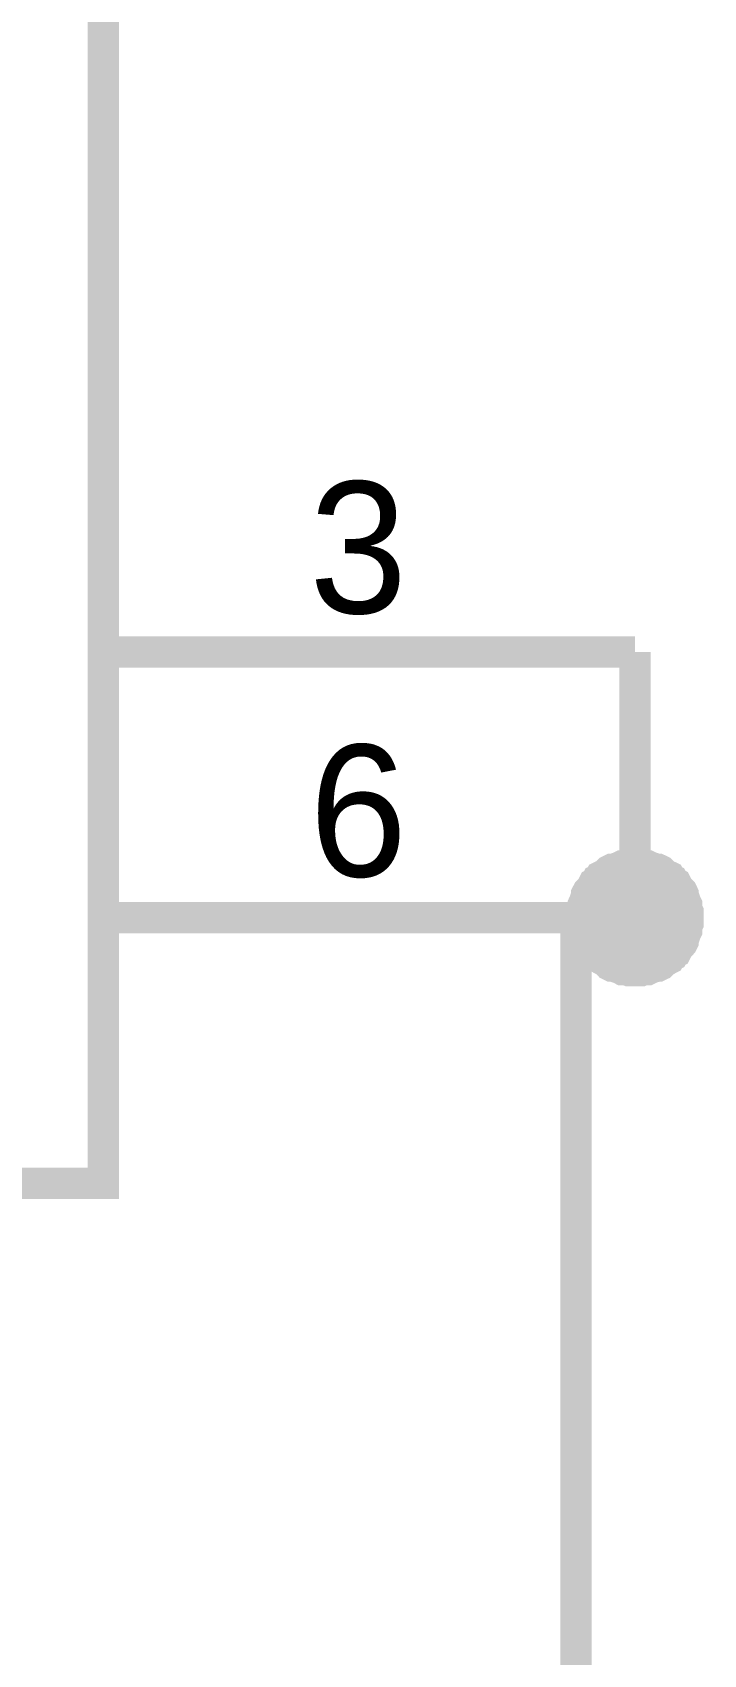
# Model space of a CAD drawing. Header units: millimetres. Extents: x 0 to 394, y 0 to 282.
# Drawn here: x 304.81 to 311.22, y 235.34 to 250.83 of the extents above; entities that cross this region are included whole.
import ezdxf

# ---------------------------------------------------------------- set-up
doc = ezdxf.new("R2010")
doc.units = ezdxf.units.MM
doc.layers.add('Sheet', color=255, linetype='Continuous')

msp = doc.modelspace()

# ---------------------------------------------------------------- linework, layer by layer
at = {"layer": 'Sheet'}
for points, const_width in [([(280.08, 262.69), (305.484, 262.69), (305.484, 239.835), (280.08, 239.835), (280.08, 262.69)], 0.3), ([(280.08, 262.69), (280.08, 239.835), (305.484, 239.835), (305.484, 262.69), (280.08, 262.69), (280.08, 262.69)], 0.0991)]:
    msp.add_lwpolyline(points, close=True, dxfattribs=dict(at, const_width=const_width))
for points, const_width in [([(305.484, 244.912), (310.56, 244.912)], 0.3), ([(310.56, 244.912), (310.56, 242.374), (309.998, 242.374), (309.998, 229.997)], 0.3), ([(310.054, 242.374), (310.054, 242.396), (310.054, 242.43), (310.066, 242.452), (310.066, 242.475), (310.066, 242.497), (310.077, 242.52), (310.088, 242.553), (310.099, 242.576), (310.099, 242.598), (310.111, 242.621), (310.122, 242.632), (310.144, 242.654), (310.156, 242.677), (310.167, 242.699), (310.189, 242.711), (310.2, 242.733), (310.223, 242.744), (310.234, 242.767), (310.257, 242.778), (310.279, 242.789), (310.302, 242.812), (310.313, 242.823), (310.335, 242.834), (310.358, 242.834), (310.38, 242.845), (310.414, 242.857), (310.436, 242.868), (310.459, 242.868), (310.481, 242.868), (310.504, 242.879), (310.537, 242.879), (310.56, 242.879)], 0.3), ([(310.054, 242.374), (310.054, 242.396), (310.054, 242.43), (310.066, 242.452), (310.066, 242.475), (310.066, 242.497), (310.077, 242.52), (310.088, 242.553), (310.099, 242.576), (310.099, 242.598), (310.111, 242.621), (310.122, 242.632), (310.144, 242.654), (310.156, 242.677), (310.167, 242.699), (310.189, 242.711), (310.2, 242.733), (310.223, 242.744), (310.234, 242.767), (310.257, 242.778), (310.279, 242.789), (310.302, 242.812), (310.313, 242.823), (310.335, 242.834), (310.358, 242.834), (310.38, 242.845), (310.414, 242.857), (310.436, 242.868), (310.459, 242.868), (310.481, 242.868), (310.504, 242.879), (310.537, 242.879), (310.56, 242.879)], 0.3), ([(310.054, 242.374), (310.054, 242.396), (310.054, 242.43), (310.066, 242.452), (310.066, 242.475), (310.066, 242.497), (310.077, 242.52), (310.088, 242.553), (310.099, 242.576), (310.099, 242.598), (310.111, 242.621), (310.122, 242.632), (310.144, 242.654), (310.156, 242.677), (310.167, 242.699), (310.189, 242.711), (310.2, 242.733), (310.223, 242.744), (310.234, 242.767), (310.257, 242.778), (310.279, 242.789), (310.302, 242.812), (310.313, 242.823), (310.335, 242.834), (310.358, 242.834), (310.38, 242.845), (310.414, 242.857), (310.436, 242.868), (310.459, 242.868), (310.481, 242.868), (310.504, 242.879), (310.537, 242.879), (310.56, 242.879)], 0.3), ([(310.054, 242.374), (310.054, 242.396), (310.054, 242.43), (310.066, 242.452), (310.066, 242.475), (310.066, 242.497), (310.077, 242.52), (310.088, 242.553), (310.099, 242.576), (310.099, 242.598), (310.111, 242.621), (310.122, 242.632), (310.144, 242.654), (310.156, 242.677), (310.167, 242.699), (310.189, 242.711), (310.2, 242.733), (310.223, 242.744), (310.234, 242.767), (310.257, 242.778), (310.279, 242.789), (310.302, 242.812), (310.313, 242.823), (310.335, 242.834), (310.358, 242.834), (310.38, 242.845), (310.414, 242.857), (310.436, 242.868), (310.459, 242.868), (310.481, 242.868), (310.504, 242.879), (310.537, 242.879), (310.56, 242.879)], 0.3), ([(310.054, 242.374), (310.054, 242.396), (310.054, 242.43), (310.066, 242.452), (310.066, 242.475), (310.066, 242.497), (310.077, 242.52), (310.088, 242.553), (310.099, 242.576), (310.099, 242.598), (310.111, 242.621), (310.122, 242.632), (310.144, 242.654), (310.156, 242.677), (310.167, 242.699), (310.189, 242.711), (310.2, 242.733), (310.223, 242.744), (310.234, 242.767), (310.257, 242.778), (310.279, 242.789), (310.302, 242.812), (310.313, 242.823), (310.335, 242.834), (310.358, 242.834), (310.38, 242.845), (310.414, 242.857), (310.436, 242.868), (310.459, 242.868), (310.481, 242.868), (310.504, 242.879), (310.537, 242.879), (310.56, 242.879)], 0.3), ([(310.56, 242.879), (310.56, 242.879)], 0.3), ([(310.56, 242.879), (310.582, 242.879), (310.616, 242.879), (310.638, 242.868), (310.661, 242.868), (310.683, 242.868), (310.706, 242.857), (310.74, 242.845), (310.762, 242.834), (310.784, 242.834), (310.807, 242.823), (310.818, 242.812), (310.841, 242.789), (310.863, 242.778), (310.886, 242.767), (310.897, 242.744), (310.919, 242.733), (310.93, 242.711), (310.953, 242.699), (310.964, 242.677), (310.975, 242.654), (310.998, 242.632), (311.009, 242.621), (311.02, 242.598), (311.02, 242.576), (311.032, 242.553), (311.043, 242.52), (311.054, 242.497), (311.054, 242.475), (311.054, 242.452), (311.065, 242.43), (311.065, 242.396), (311.065, 242.374)], 0.3), ([(310.56, 242.879), (310.56, 242.879)], 0.3), ([(310.56, 242.879), (310.582, 242.879), (310.616, 242.879), (310.638, 242.868), (310.661, 242.868), (310.683, 242.868), (310.706, 242.857), (310.74, 242.845), (310.762, 242.834), (310.784, 242.834), (310.807, 242.823), (310.818, 242.812), (310.841, 242.789), (310.863, 242.778), (310.886, 242.767), (310.897, 242.744), (310.919, 242.733), (310.93, 242.711), (310.953, 242.699), (310.964, 242.677), (310.975, 242.654), (310.998, 242.632), (311.009, 242.621), (311.02, 242.598), (311.02, 242.576), (311.032, 242.553), (311.043, 242.52), (311.054, 242.497), (311.054, 242.475), (311.054, 242.452), (311.065, 242.43), (311.065, 242.396), (311.065, 242.374)], 0.3), ([(310.56, 242.879), (310.56, 242.879)], 0.3), ([(310.56, 242.879), (310.582, 242.879), (310.616, 242.879), (310.638, 242.868), (310.661, 242.868), (310.683, 242.868), (310.706, 242.857), (310.74, 242.845), (310.762, 242.834), (310.784, 242.834), (310.807, 242.823), (310.818, 242.812), (310.841, 242.789), (310.863, 242.778), (310.886, 242.767), (310.897, 242.744), (310.919, 242.733), (310.93, 242.711), (310.953, 242.699), (310.964, 242.677), (310.975, 242.654), (310.998, 242.632), (311.009, 242.621), (311.02, 242.598), (311.02, 242.576), (311.032, 242.553), (311.043, 242.52), (311.054, 242.497), (311.054, 242.475), (311.054, 242.452), (311.065, 242.43), (311.065, 242.396), (311.065, 242.374)], 0.3), ([(310.56, 242.879), (310.56, 242.879)], 0.3), ([(310.56, 242.879), (310.582, 242.879), (310.616, 242.879), (310.638, 242.868), (310.661, 242.868), (310.683, 242.868), (310.706, 242.857), (310.74, 242.845), (310.762, 242.834), (310.784, 242.834), (310.807, 242.823), (310.818, 242.812), (310.841, 242.789), (310.863, 242.778), (310.886, 242.767), (310.897, 242.744), (310.919, 242.733), (310.93, 242.711), (310.953, 242.699), (310.964, 242.677), (310.975, 242.654), (310.998, 242.632), (311.009, 242.621), (311.02, 242.598), (311.02, 242.576), (311.032, 242.553), (311.043, 242.52), (311.054, 242.497), (311.054, 242.475), (311.054, 242.452), (311.065, 242.43), (311.065, 242.396), (311.065, 242.374)], 0.3), ([(310.56, 242.879), (310.56, 242.879)], 0.3), ([(310.56, 242.879), (310.582, 242.879), (310.616, 242.879), (310.638, 242.868), (310.661, 242.868), (310.683, 242.868), (310.706, 242.857), (310.74, 242.845), (310.762, 242.834), (310.784, 242.834), (310.807, 242.823), (310.818, 242.812), (310.841, 242.789), (310.863, 242.778), (310.886, 242.767), (310.897, 242.744), (310.919, 242.733), (310.93, 242.711), (310.953, 242.699), (310.964, 242.677), (310.975, 242.654), (310.998, 242.632), (311.009, 242.621), (311.02, 242.598), (311.02, 242.576), (311.032, 242.553), (311.043, 242.52), (311.054, 242.497), (311.054, 242.475), (311.054, 242.452), (311.065, 242.43), (311.065, 242.396), (311.065, 242.374)], 0.3), ([(310.054, 242.374), (310.054, 242.396), (310.054, 242.43), (310.066, 242.452), (310.066, 242.475), (310.066, 242.497), (310.077, 242.52), (310.088, 242.553), (310.099, 242.576), (310.099, 242.598), (310.111, 242.621), (310.122, 242.632), (310.144, 242.654), (310.156, 242.677), (310.167, 242.699), (310.189, 242.711), (310.2, 242.733), (310.223, 242.744), (310.234, 242.767), (310.257, 242.778), (310.279, 242.789), (310.302, 242.812), (310.313, 242.823), (310.335, 242.834), (310.358, 242.834), (310.38, 242.845), (310.414, 242.857), (310.436, 242.868), (310.459, 242.868), (310.481, 242.868), (310.504, 242.879), (310.537, 242.879), (310.56, 242.879)], 0.0991), ([(310.054, 242.374), (310.054, 242.396), (310.054, 242.43), (310.066, 242.452), (310.066, 242.475), (310.066, 242.497), (310.077, 242.52), (310.088, 242.553), (310.099, 242.576), (310.099, 242.598), (310.111, 242.621), (310.122, 242.632), (310.144, 242.654), (310.156, 242.677), (310.167, 242.699), (310.189, 242.711), (310.2, 242.733), (310.223, 242.744), (310.234, 242.767), (310.257, 242.778), (310.279, 242.789), (310.302, 242.812), (310.313, 242.823), (310.335, 242.834), (310.358, 242.834), (310.38, 242.845), (310.414, 242.857), (310.436, 242.868), (310.459, 242.868), (310.481, 242.868), (310.504, 242.879), (310.537, 242.879), (310.56, 242.879)], 0.0991), ([(310.054, 242.374), (310.054, 242.396), (310.054, 242.43), (310.066, 242.452), (310.066, 242.475), (310.066, 242.497), (310.077, 242.52), (310.088, 242.553), (310.099, 242.576), (310.099, 242.598), (310.111, 242.621), (310.122, 242.632), (310.144, 242.654), (310.156, 242.677), (310.167, 242.699), (310.189, 242.711), (310.2, 242.733), (310.223, 242.744), (310.234, 242.767), (310.257, 242.778), (310.279, 242.789), (310.302, 242.812), (310.313, 242.823), (310.335, 242.834), (310.358, 242.834), (310.38, 242.845), (310.414, 242.857), (310.436, 242.868), (310.459, 242.868), (310.481, 242.868), (310.504, 242.879), (310.537, 242.879), (310.56, 242.879)], 0.0991), ([(310.054, 242.374), (310.054, 242.396), (310.054, 242.43), (310.066, 242.452), (310.066, 242.475), (310.066, 242.497), (310.077, 242.52), (310.088, 242.553), (310.099, 242.576), (310.099, 242.598), (310.111, 242.621), (310.122, 242.632), (310.144, 242.654), (310.156, 242.677), (310.167, 242.699), (310.189, 242.711), (310.2, 242.733), (310.223, 242.744), (310.234, 242.767), (310.257, 242.778), (310.279, 242.789), (310.302, 242.812), (310.313, 242.823), (310.335, 242.834), (310.358, 242.834), (310.38, 242.845), (310.414, 242.857), (310.436, 242.868), (310.459, 242.868), (310.481, 242.868), (310.504, 242.879), (310.537, 242.879), (310.56, 242.879)], 0.0991), ([(310.054, 242.374), (310.054, 242.396), (310.054, 242.43), (310.066, 242.452), (310.066, 242.475), (310.066, 242.497), (310.077, 242.52), (310.088, 242.553), (310.099, 242.576), (310.099, 242.598), (310.111, 242.621), (310.122, 242.632), (310.144, 242.654), (310.156, 242.677), (310.167, 242.699), (310.189, 242.711), (310.2, 242.733), (310.223, 242.744), (310.234, 242.767), (310.257, 242.778), (310.279, 242.789), (310.302, 242.812), (310.313, 242.823), (310.335, 242.834), (310.358, 242.834), (310.38, 242.845), (310.414, 242.857), (310.436, 242.868), (310.459, 242.868), (310.481, 242.868), (310.504, 242.879), (310.537, 242.879), (310.56, 242.879)], 0.0991), ([(310.56, 242.879), (310.56, 242.879)], 0.0991), ([(310.56, 242.879), (310.582, 242.879), (310.616, 242.879), (310.638, 242.868), (310.661, 242.868), (310.683, 242.868), (310.706, 242.857), (310.74, 242.845), (310.762, 242.834), (310.784, 242.834), (310.807, 242.823), (310.818, 242.812), (310.841, 242.789), (310.863, 242.778), (310.886, 242.767), (310.897, 242.744), (310.919, 242.733), (310.93, 242.711), (310.953, 242.699), (310.964, 242.677), (310.975, 242.654), (310.998, 242.632), (311.009, 242.621), (311.02, 242.598), (311.02, 242.576), (311.032, 242.553), (311.043, 242.52), (311.054, 242.497), (311.054, 242.475), (311.054, 242.452), (311.065, 242.43), (311.065, 242.396), (311.065, 242.374)], 0.0991), ([(310.56, 242.879), (310.56, 242.879)], 0.0991), ([(310.56, 242.879), (310.582, 242.879), (310.616, 242.879), (310.638, 242.868), (310.661, 242.868), (310.683, 242.868), (310.706, 242.857), (310.74, 242.845), (310.762, 242.834), (310.784, 242.834), (310.807, 242.823), (310.818, 242.812), (310.841, 242.789), (310.863, 242.778), (310.886, 242.767), (310.897, 242.744), (310.919, 242.733), (310.93, 242.711), (310.953, 242.699), (310.964, 242.677), (310.975, 242.654), (310.998, 242.632), (311.009, 242.621), (311.02, 242.598), (311.02, 242.576), (311.032, 242.553), (311.043, 242.52), (311.054, 242.497), (311.054, 242.475), (311.054, 242.452), (311.065, 242.43), (311.065, 242.396), (311.065, 242.374)], 0.0991), ([(310.56, 242.879), (310.56, 242.879)], 0.0991), ([(310.56, 242.879), (310.582, 242.879), (310.616, 242.879), (310.638, 242.868), (310.661, 242.868), (310.683, 242.868), (310.706, 242.857), (310.74, 242.845), (310.762, 242.834), (310.784, 242.834), (310.807, 242.823), (310.818, 242.812), (310.841, 242.789), (310.863, 242.778), (310.886, 242.767), (310.897, 242.744), (310.919, 242.733), (310.93, 242.711), (310.953, 242.699), (310.964, 242.677), (310.975, 242.654), (310.998, 242.632), (311.009, 242.621), (311.02, 242.598), (311.02, 242.576), (311.032, 242.553), (311.043, 242.52), (311.054, 242.497), (311.054, 242.475), (311.054, 242.452), (311.065, 242.43), (311.065, 242.396), (311.065, 242.374)], 0.0991), ([(310.56, 242.879), (310.56, 242.879)], 0.0991), ([(310.56, 242.879), (310.582, 242.879), (310.616, 242.879), (310.638, 242.868), (310.661, 242.868), (310.683, 242.868), (310.706, 242.857), (310.74, 242.845), (310.762, 242.834), (310.784, 242.834), (310.807, 242.823), (310.818, 242.812), (310.841, 242.789), (310.863, 242.778), (310.886, 242.767), (310.897, 242.744), (310.919, 242.733), (310.93, 242.711), (310.953, 242.699), (310.964, 242.677), (310.975, 242.654), (310.998, 242.632), (311.009, 242.621), (311.02, 242.598), (311.02, 242.576), (311.032, 242.553), (311.043, 242.52), (311.054, 242.497), (311.054, 242.475), (311.054, 242.452), (311.065, 242.43), (311.065, 242.396), (311.065, 242.374)], 0.0991), ([(310.56, 242.879), (310.56, 242.879)], 0.0991), ([(310.56, 242.879), (310.582, 242.879), (310.616, 242.879), (310.638, 242.868), (310.661, 242.868), (310.683, 242.868), (310.706, 242.857), (310.74, 242.845), (310.762, 242.834), (310.784, 242.834), (310.807, 242.823), (310.818, 242.812), (310.841, 242.789), (310.863, 242.778), (310.886, 242.767), (310.897, 242.744), (310.919, 242.733), (310.93, 242.711), (310.953, 242.699), (310.964, 242.677), (310.975, 242.654), (310.998, 242.632), (311.009, 242.621), (311.02, 242.598), (311.02, 242.576), (311.032, 242.553), (311.043, 242.52), (311.054, 242.497), (311.054, 242.475), (311.054, 242.452), (311.065, 242.43), (311.065, 242.396), (311.065, 242.374)], 0.0991), ([(305.484, 242.374), (310.56, 242.374)], 0.3), ([(310.56, 241.868), (310.537, 241.868), (310.504, 241.868), (310.481, 241.879), (310.459, 241.879), (310.436, 241.879), (310.414, 241.891), (310.38, 241.902), (310.358, 241.913), (310.335, 241.913), (310.313, 241.924), (310.302, 241.936), (310.279, 241.958), (310.257, 241.969), (310.234, 241.981), (310.223, 242.003), (310.2, 242.014), (310.189, 242.037), (310.167, 242.048), (310.156, 242.07), (310.144, 242.093), (310.122, 242.115), (310.111, 242.127), (310.099, 242.149), (310.099, 242.171), (310.088, 242.194), (310.077, 242.228), (310.066, 242.25), (310.066, 242.273), (310.066, 242.295), (310.054, 242.317), (310.054, 242.351), (310.054, 242.374)], 0.3), ([(310.054, 242.374), (310.054, 242.374)], 0.3), ([(310.56, 241.868), (310.537, 241.868), (310.504, 241.868), (310.481, 241.879), (310.459, 241.879), (310.436, 241.879), (310.414, 241.891), (310.38, 241.902), (310.358, 241.913), (310.335, 241.913), (310.313, 241.924), (310.302, 241.936), (310.279, 241.958), (310.257, 241.969), (310.234, 241.981), (310.223, 242.003), (310.2, 242.014), (310.189, 242.037), (310.167, 242.048), (310.156, 242.07), (310.144, 242.093), (310.122, 242.115), (310.111, 242.127), (310.099, 242.149), (310.099, 242.171), (310.088, 242.194), (310.077, 242.228), (310.066, 242.25), (310.066, 242.273), (310.066, 242.295), (310.054, 242.317), (310.054, 242.351), (310.054, 242.374)], 0.3), ([(310.054, 242.374), (310.054, 242.374)], 0.3), ([(310.56, 241.868), (310.537, 241.868), (310.504, 241.868), (310.481, 241.879), (310.459, 241.879), (310.436, 241.879), (310.414, 241.891), (310.38, 241.902), (310.358, 241.913), (310.335, 241.913), (310.313, 241.924), (310.302, 241.936), (310.279, 241.958), (310.257, 241.969), (310.234, 241.981), (310.223, 242.003), (310.2, 242.014), (310.189, 242.037), (310.167, 242.048), (310.156, 242.07), (310.144, 242.093), (310.122, 242.115), (310.111, 242.127), (310.099, 242.149), (310.099, 242.171), (310.088, 242.194), (310.077, 242.228), (310.066, 242.25), (310.066, 242.273), (310.066, 242.295), (310.054, 242.317), (310.054, 242.351), (310.054, 242.374)], 0.3), ([(310.054, 242.374), (310.054, 242.374)], 0.3), ([(310.56, 241.868), (310.537, 241.868), (310.504, 241.868), (310.481, 241.879), (310.459, 241.879), (310.436, 241.879), (310.414, 241.891), (310.38, 241.902), (310.358, 241.913), (310.335, 241.913), (310.313, 241.924), (310.302, 241.936), (310.279, 241.958), (310.257, 241.969), (310.234, 241.981), (310.223, 242.003), (310.2, 242.014), (310.189, 242.037), (310.167, 242.048), (310.156, 242.07), (310.144, 242.093), (310.122, 242.115), (310.111, 242.127), (310.099, 242.149), (310.099, 242.171), (310.088, 242.194), (310.077, 242.228), (310.066, 242.25), (310.066, 242.273), (310.066, 242.295), (310.054, 242.317), (310.054, 242.351), (310.054, 242.374)], 0.3), ([(310.054, 242.374), (310.054, 242.374)], 0.3), ([(310.56, 241.868), (310.537, 241.868), (310.504, 241.868), (310.481, 241.879), (310.459, 241.879), (310.436, 241.879), (310.414, 241.891), (310.38, 241.902), (310.358, 241.913), (310.335, 241.913), (310.313, 241.924), (310.302, 241.936), (310.279, 241.958), (310.257, 241.969), (310.234, 241.981), (310.223, 242.003), (310.2, 242.014), (310.189, 242.037), (310.167, 242.048), (310.156, 242.07), (310.144, 242.093), (310.122, 242.115), (310.111, 242.127), (310.099, 242.149), (310.099, 242.171), (310.088, 242.194), (310.077, 242.228), (310.066, 242.25), (310.066, 242.273), (310.066, 242.295), (310.054, 242.317), (310.054, 242.351), (310.054, 242.374)], 0.3), ([(310.054, 242.374), (310.054, 242.374)], 0.3), ([(311.065, 242.374), (311.065, 242.351), (311.065, 242.317), (311.054, 242.295), (311.054, 242.273), (311.054, 242.25), (311.043, 242.228), (311.032, 242.194), (311.02, 242.171), (311.02, 242.149), (311.009, 242.127), (310.998, 242.115), (310.975, 242.093), (310.964, 242.07), (310.953, 242.048), (310.93, 242.037), (310.919, 242.014), (310.897, 242.003), (310.886, 241.981), (310.863, 241.969), (310.841, 241.958), (310.818, 241.936), (310.807, 241.924), (310.784, 241.913), (310.762, 241.913), (310.74, 241.902), (310.706, 241.891), (310.683, 241.879), (310.661, 241.879), (310.638, 241.879), (310.616, 241.868), (310.582, 241.868), (310.56, 241.868)], 0.3), ([(311.065, 242.374), (311.065, 242.351), (311.065, 242.317), (311.054, 242.295), (311.054, 242.273), (311.054, 242.25), (311.043, 242.228), (311.032, 242.194), (311.02, 242.171), (311.02, 242.149), (311.009, 242.127), (310.998, 242.115), (310.975, 242.093), (310.964, 242.07), (310.953, 242.048), (310.93, 242.037), (310.919, 242.014), (310.897, 242.003), (310.886, 241.981), (310.863, 241.969), (310.841, 241.958), (310.818, 241.936), (310.807, 241.924), (310.784, 241.913), (310.762, 241.913), (310.74, 241.902), (310.706, 241.891), (310.683, 241.879), (310.661, 241.879), (310.638, 241.879), (310.616, 241.868), (310.582, 241.868), (310.56, 241.868)], 0.3), ([(311.065, 242.374), (311.065, 242.351), (311.065, 242.317), (311.054, 242.295), (311.054, 242.273), (311.054, 242.25), (311.043, 242.228), (311.032, 242.194), (311.02, 242.171), (311.02, 242.149), (311.009, 242.127), (310.998, 242.115), (310.975, 242.093), (310.964, 242.07), (310.953, 242.048), (310.93, 242.037), (310.919, 242.014), (310.897, 242.003), (310.886, 241.981), (310.863, 241.969), (310.841, 241.958), (310.818, 241.936), (310.807, 241.924), (310.784, 241.913), (310.762, 241.913), (310.74, 241.902), (310.706, 241.891), (310.683, 241.879), (310.661, 241.879), (310.638, 241.879), (310.616, 241.868), (310.582, 241.868), (310.56, 241.868)], 0.3), ([(311.065, 242.374), (311.065, 242.351), (311.065, 242.317), (311.054, 242.295), (311.054, 242.273), (311.054, 242.25), (311.043, 242.228), (311.032, 242.194), (311.02, 242.171), (311.02, 242.149), (311.009, 242.127), (310.998, 242.115), (310.975, 242.093), (310.964, 242.07), (310.953, 242.048), (310.93, 242.037), (310.919, 242.014), (310.897, 242.003), (310.886, 241.981), (310.863, 241.969), (310.841, 241.958), (310.818, 241.936), (310.807, 241.924), (310.784, 241.913), (310.762, 241.913), (310.74, 241.902), (310.706, 241.891), (310.683, 241.879), (310.661, 241.879), (310.638, 241.879), (310.616, 241.868), (310.582, 241.868), (310.56, 241.868)], 0.3), ([(311.065, 242.374), (311.065, 242.351), (311.065, 242.317), (311.054, 242.295), (311.054, 242.273), (311.054, 242.25), (311.043, 242.228), (311.032, 242.194), (311.02, 242.171), (311.02, 242.149), (311.009, 242.127), (310.998, 242.115), (310.975, 242.093), (310.964, 242.07), (310.953, 242.048), (310.93, 242.037), (310.919, 242.014), (310.897, 242.003), (310.886, 241.981), (310.863, 241.969), (310.841, 241.958), (310.818, 241.936), (310.807, 241.924), (310.784, 241.913), (310.762, 241.913), (310.74, 241.902), (310.706, 241.891), (310.683, 241.879), (310.661, 241.879), (310.638, 241.879), (310.616, 241.868), (310.582, 241.868), (310.56, 241.868)], 0.3), ([(311.065, 242.374), (311.065, 242.374), (311.065, 242.374), (311.065, 242.374), (311.065, 242.374), (311.065, 242.374), (311.065, 242.374), (311.065, 242.374), (311.065, 242.374), (311.065, 242.374), (311.065, 242.374), (311.065, 242.374), (311.065, 242.374), (311.065, 242.374), (311.065, 242.374), (311.065, 242.374), (311.065, 242.374), (311.065, 242.374), (311.065, 242.374), (311.065, 242.374), (311.065, 242.374), (311.065, 242.374), (311.065, 242.374), (311.065, 242.374), (311.065, 242.374), (311.065, 242.374), (311.065, 242.374), (311.065, 242.374), (311.065, 242.374), (311.065, 242.374), (311.065, 242.374), (311.065, 242.374), (311.065, 242.374)], 0.3), ([(311.065, 242.374), (311.065, 242.374)], 0.3), ([(311.065, 242.374), (311.065, 242.374), (311.065, 242.374), (311.065, 242.374), (311.065, 242.374), (311.065, 242.374), (311.065, 242.374), (311.065, 242.374), (311.065, 242.374), (311.065, 242.374), (311.065, 242.374), (311.065, 242.374), (311.065, 242.374), (311.065, 242.374), (311.065, 242.374), (311.065, 242.374), (311.065, 242.374), (311.065, 242.374), (311.065, 242.374), (311.065, 242.374), (311.065, 242.374), (311.065, 242.374), (311.065, 242.374), (311.065, 242.374), (311.065, 242.374), (311.065, 242.374), (311.065, 242.374), (311.065, 242.374), (311.065, 242.374), (311.065, 242.374), (311.065, 242.374), (311.065, 242.374), (311.065, 242.374)], 0.3), ([(311.065, 242.374), (311.065, 242.374)], 0.3), ([(311.065, 242.374), (311.065, 242.374), (311.065, 242.374), (311.065, 242.374), (311.065, 242.374), (311.065, 242.374), (311.065, 242.374), (311.065, 242.374), (311.065, 242.374), (311.065, 242.374), (311.065, 242.374), (311.065, 242.374), (311.065, 242.374), (311.065, 242.374), (311.065, 242.374), (311.065, 242.374), (311.065, 242.374), (311.065, 242.374), (311.065, 242.374), (311.065, 242.374), (311.065, 242.374), (311.065, 242.374), (311.065, 242.374), (311.065, 242.374), (311.065, 242.374), (311.065, 242.374), (311.065, 242.374), (311.065, 242.374), (311.065, 242.374), (311.065, 242.374), (311.065, 242.374), (311.065, 242.374), (311.065, 242.374)], 0.3), ([(311.065, 242.374), (311.065, 242.374)], 0.3), ([(311.065, 242.374), (311.065, 242.374), (311.065, 242.374), (311.065, 242.374), (311.065, 242.374), (311.065, 242.374), (311.065, 242.374), (311.065, 242.374), (311.065, 242.374), (311.065, 242.374), (311.065, 242.374), (311.065, 242.374), (311.065, 242.374), (311.065, 242.374), (311.065, 242.374), (311.065, 242.374), (311.065, 242.374), (311.065, 242.374), (311.065, 242.374), (311.065, 242.374), (311.065, 242.374), (311.065, 242.374), (311.065, 242.374), (311.065, 242.374), (311.065, 242.374), (311.065, 242.374), (311.065, 242.374), (311.065, 242.374), (311.065, 242.374), (311.065, 242.374), (311.065, 242.374), (311.065, 242.374), (311.065, 242.374)], 0.3), ([(311.065, 242.374), (311.065, 242.374)], 0.3), ([(311.065, 242.374), (311.065, 242.374), (311.065, 242.374), (311.065, 242.374), (311.065, 242.374), (311.065, 242.374), (311.065, 242.374), (311.065, 242.374), (311.065, 242.374), (311.065, 242.374), (311.065, 242.374), (311.065, 242.374), (311.065, 242.374), (311.065, 242.374), (311.065, 242.374), (311.065, 242.374), (311.065, 242.374), (311.065, 242.374), (311.065, 242.374), (311.065, 242.374), (311.065, 242.374), (311.065, 242.374), (311.065, 242.374), (311.065, 242.374), (311.065, 242.374), (311.065, 242.374), (311.065, 242.374), (311.065, 242.374), (311.065, 242.374), (311.065, 242.374), (311.065, 242.374), (311.065, 242.374), (311.065, 242.374)], 0.3), ([(311.065, 242.374), (311.065, 242.374)], 0.3), ([(310.56, 241.868), (310.537, 241.868), (310.504, 241.868), (310.481, 241.879), (310.459, 241.879), (310.436, 241.879), (310.414, 241.891), (310.38, 241.902), (310.358, 241.913), (310.335, 241.913), (310.313, 241.924), (310.302, 241.936), (310.279, 241.958), (310.257, 241.969), (310.234, 241.981), (310.223, 242.003), (310.2, 242.014), (310.189, 242.037), (310.167, 242.048), (310.156, 242.07), (310.144, 242.093), (310.122, 242.115), (310.111, 242.127), (310.099, 242.149), (310.099, 242.171), (310.088, 242.194), (310.077, 242.228), (310.066, 242.25), (310.066, 242.273), (310.066, 242.295), (310.054, 242.317), (310.054, 242.351), (310.054, 242.374)], 0.0991), ([(310.054, 242.374), (310.054, 242.374)], 0.0991), ([(310.56, 241.868), (310.537, 241.868), (310.504, 241.868), (310.481, 241.879), (310.459, 241.879), (310.436, 241.879), (310.414, 241.891), (310.38, 241.902), (310.358, 241.913), (310.335, 241.913), (310.313, 241.924), (310.302, 241.936), (310.279, 241.958), (310.257, 241.969), (310.234, 241.981), (310.223, 242.003), (310.2, 242.014), (310.189, 242.037), (310.167, 242.048), (310.156, 242.07), (310.144, 242.093), (310.122, 242.115), (310.111, 242.127), (310.099, 242.149), (310.099, 242.171), (310.088, 242.194), (310.077, 242.228), (310.066, 242.25), (310.066, 242.273), (310.066, 242.295), (310.054, 242.317), (310.054, 242.351), (310.054, 242.374)], 0.0991), ([(310.054, 242.374), (310.054, 242.374)], 0.0991), ([(310.56, 241.868), (310.537, 241.868), (310.504, 241.868), (310.481, 241.879), (310.459, 241.879), (310.436, 241.879), (310.414, 241.891), (310.38, 241.902), (310.358, 241.913), (310.335, 241.913), (310.313, 241.924), (310.302, 241.936), (310.279, 241.958), (310.257, 241.969), (310.234, 241.981), (310.223, 242.003), (310.2, 242.014), (310.189, 242.037), (310.167, 242.048), (310.156, 242.07), (310.144, 242.093), (310.122, 242.115), (310.111, 242.127), (310.099, 242.149), (310.099, 242.171), (310.088, 242.194), (310.077, 242.228), (310.066, 242.25), (310.066, 242.273), (310.066, 242.295), (310.054, 242.317), (310.054, 242.351), (310.054, 242.374)], 0.0991), ([(310.054, 242.374), (310.054, 242.374)], 0.0991), ([(310.56, 241.868), (310.537, 241.868), (310.504, 241.868), (310.481, 241.879), (310.459, 241.879), (310.436, 241.879), (310.414, 241.891), (310.38, 241.902), (310.358, 241.913), (310.335, 241.913), (310.313, 241.924), (310.302, 241.936), (310.279, 241.958), (310.257, 241.969), (310.234, 241.981), (310.223, 242.003), (310.2, 242.014), (310.189, 242.037), (310.167, 242.048), (310.156, 242.07), (310.144, 242.093), (310.122, 242.115), (310.111, 242.127), (310.099, 242.149), (310.099, 242.171), (310.088, 242.194), (310.077, 242.228), (310.066, 242.25), (310.066, 242.273), (310.066, 242.295), (310.054, 242.317), (310.054, 242.351), (310.054, 242.374)], 0.0991), ([(310.054, 242.374), (310.054, 242.374)], 0.0991), ([(310.56, 241.868), (310.537, 241.868), (310.504, 241.868), (310.481, 241.879), (310.459, 241.879), (310.436, 241.879), (310.414, 241.891), (310.38, 241.902), (310.358, 241.913), (310.335, 241.913), (310.313, 241.924), (310.302, 241.936), (310.279, 241.958), (310.257, 241.969), (310.234, 241.981), (310.223, 242.003), (310.2, 242.014), (310.189, 242.037), (310.167, 242.048), (310.156, 242.07), (310.144, 242.093), (310.122, 242.115), (310.111, 242.127), (310.099, 242.149), (310.099, 242.171), (310.088, 242.194), (310.077, 242.228), (310.066, 242.25), (310.066, 242.273), (310.066, 242.295), (310.054, 242.317), (310.054, 242.351), (310.054, 242.374)], 0.0991), ([(310.054, 242.374), (310.054, 242.374)], 0.0991), ([(311.065, 242.374), (311.065, 242.351), (311.065, 242.317), (311.054, 242.295), (311.054, 242.273), (311.054, 242.25), (311.043, 242.228), (311.032, 242.194), (311.02, 242.171), (311.02, 242.149), (311.009, 242.127), (310.998, 242.115), (310.975, 242.093), (310.964, 242.07), (310.953, 242.048), (310.93, 242.037), (310.919, 242.014), (310.897, 242.003), (310.886, 241.981), (310.863, 241.969), (310.841, 241.958), (310.818, 241.936), (310.807, 241.924), (310.784, 241.913), (310.762, 241.913), (310.74, 241.902), (310.706, 241.891), (310.683, 241.879), (310.661, 241.879), (310.638, 241.879), (310.616, 241.868), (310.582, 241.868), (310.56, 241.868)], 0.0991), ([(311.065, 242.374), (311.065, 242.351), (311.065, 242.317), (311.054, 242.295), (311.054, 242.273), (311.054, 242.25), (311.043, 242.228), (311.032, 242.194), (311.02, 242.171), (311.02, 242.149), (311.009, 242.127), (310.998, 242.115), (310.975, 242.093), (310.964, 242.07), (310.953, 242.048), (310.93, 242.037), (310.919, 242.014), (310.897, 242.003), (310.886, 241.981), (310.863, 241.969), (310.841, 241.958), (310.818, 241.936), (310.807, 241.924), (310.784, 241.913), (310.762, 241.913), (310.74, 241.902), (310.706, 241.891), (310.683, 241.879), (310.661, 241.879), (310.638, 241.879), (310.616, 241.868), (310.582, 241.868), (310.56, 241.868)], 0.0991), ([(311.065, 242.374), (311.065, 242.351), (311.065, 242.317), (311.054, 242.295), (311.054, 242.273), (311.054, 242.25), (311.043, 242.228), (311.032, 242.194), (311.02, 242.171), (311.02, 242.149), (311.009, 242.127), (310.998, 242.115), (310.975, 242.093), (310.964, 242.07), (310.953, 242.048), (310.93, 242.037), (310.919, 242.014), (310.897, 242.003), (310.886, 241.981), (310.863, 241.969), (310.841, 241.958), (310.818, 241.936), (310.807, 241.924), (310.784, 241.913), (310.762, 241.913), (310.74, 241.902), (310.706, 241.891), (310.683, 241.879), (310.661, 241.879), (310.638, 241.879), (310.616, 241.868), (310.582, 241.868), (310.56, 241.868)], 0.0991), ([(311.065, 242.374), (311.065, 242.351), (311.065, 242.317), (311.054, 242.295), (311.054, 242.273), (311.054, 242.25), (311.043, 242.228), (311.032, 242.194), (311.02, 242.171), (311.02, 242.149), (311.009, 242.127), (310.998, 242.115), (310.975, 242.093), (310.964, 242.07), (310.953, 242.048), (310.93, 242.037), (310.919, 242.014), (310.897, 242.003), (310.886, 241.981), (310.863, 241.969), (310.841, 241.958), (310.818, 241.936), (310.807, 241.924), (310.784, 241.913), (310.762, 241.913), (310.74, 241.902), (310.706, 241.891), (310.683, 241.879), (310.661, 241.879), (310.638, 241.879), (310.616, 241.868), (310.582, 241.868), (310.56, 241.868)], 0.0991), ([(311.065, 242.374), (311.065, 242.351), (311.065, 242.317), (311.054, 242.295), (311.054, 242.273), (311.054, 242.25), (311.043, 242.228), (311.032, 242.194), (311.02, 242.171), (311.02, 242.149), (311.009, 242.127), (310.998, 242.115), (310.975, 242.093), (310.964, 242.07), (310.953, 242.048), (310.93, 242.037), (310.919, 242.014), (310.897, 242.003), (310.886, 241.981), (310.863, 241.969), (310.841, 241.958), (310.818, 241.936), (310.807, 241.924), (310.784, 241.913), (310.762, 241.913), (310.74, 241.902), (310.706, 241.891), (310.683, 241.879), (310.661, 241.879), (310.638, 241.879), (310.616, 241.868), (310.582, 241.868), (310.56, 241.868)], 0.0991), ([(311.065, 242.374), (311.065, 242.374), (311.065, 242.374), (311.065, 242.374), (311.065, 242.374), (311.065, 242.374), (311.065, 242.374), (311.065, 242.374), (311.065, 242.374), (311.065, 242.374), (311.065, 242.374), (311.065, 242.374), (311.065, 242.374), (311.065, 242.374), (311.065, 242.374), (311.065, 242.374), (311.065, 242.374), (311.065, 242.374), (311.065, 242.374), (311.065, 242.374), (311.065, 242.374), (311.065, 242.374), (311.065, 242.374), (311.065, 242.374), (311.065, 242.374), (311.065, 242.374), (311.065, 242.374), (311.065, 242.374), (311.065, 242.374), (311.065, 242.374), (311.065, 242.374), (311.065, 242.374), (311.065, 242.374)], 0.0991), ([(311.065, 242.374), (311.065, 242.374)], 0.0991), ([(311.065, 242.374), (311.065, 242.374), (311.065, 242.374), (311.065, 242.374), (311.065, 242.374), (311.065, 242.374), (311.065, 242.374), (311.065, 242.374), (311.065, 242.374), (311.065, 242.374), (311.065, 242.374), (311.065, 242.374), (311.065, 242.374), (311.065, 242.374), (311.065, 242.374), (311.065, 242.374), (311.065, 242.374), (311.065, 242.374), (311.065, 242.374), (311.065, 242.374), (311.065, 242.374), (311.065, 242.374), (311.065, 242.374), (311.065, 242.374), (311.065, 242.374), (311.065, 242.374), (311.065, 242.374), (311.065, 242.374), (311.065, 242.374), (311.065, 242.374), (311.065, 242.374), (311.065, 242.374), (311.065, 242.374)], 0.0991), ([(311.065, 242.374), (311.065, 242.374)], 0.0991), ([(311.065, 242.374), (311.065, 242.374), (311.065, 242.374), (311.065, 242.374), (311.065, 242.374), (311.065, 242.374), (311.065, 242.374), (311.065, 242.374), (311.065, 242.374), (311.065, 242.374), (311.065, 242.374), (311.065, 242.374), (311.065, 242.374), (311.065, 242.374), (311.065, 242.374), (311.065, 242.374), (311.065, 242.374), (311.065, 242.374), (311.065, 242.374), (311.065, 242.374), (311.065, 242.374), (311.065, 242.374), (311.065, 242.374), (311.065, 242.374), (311.065, 242.374), (311.065, 242.374), (311.065, 242.374), (311.065, 242.374), (311.065, 242.374), (311.065, 242.374), (311.065, 242.374), (311.065, 242.374), (311.065, 242.374)], 0.0991), ([(311.065, 242.374), (311.065, 242.374)], 0.0991), ([(311.065, 242.374), (311.065, 242.374), (311.065, 242.374), (311.065, 242.374), (311.065, 242.374), (311.065, 242.374), (311.065, 242.374), (311.065, 242.374), (311.065, 242.374), (311.065, 242.374), (311.065, 242.374), (311.065, 242.374), (311.065, 242.374), (311.065, 242.374), (311.065, 242.374), (311.065, 242.374), (311.065, 242.374), (311.065, 242.374), (311.065, 242.374), (311.065, 242.374), (311.065, 242.374), (311.065, 242.374), (311.065, 242.374), (311.065, 242.374), (311.065, 242.374), (311.065, 242.374), (311.065, 242.374), (311.065, 242.374), (311.065, 242.374), (311.065, 242.374), (311.065, 242.374), (311.065, 242.374), (311.065, 242.374)], 0.0991), ([(311.065, 242.374), (311.065, 242.374)], 0.0991), ([(311.065, 242.374), (311.065, 242.374), (311.065, 242.374), (311.065, 242.374), (311.065, 242.374), (311.065, 242.374), (311.065, 242.374), (311.065, 242.374), (311.065, 242.374), (311.065, 242.374), (311.065, 242.374), (311.065, 242.374), (311.065, 242.374), (311.065, 242.374), (311.065, 242.374), (311.065, 242.374), (311.065, 242.374), (311.065, 242.374), (311.065, 242.374), (311.065, 242.374), (311.065, 242.374), (311.065, 242.374), (311.065, 242.374), (311.065, 242.374), (311.065, 242.374), (311.065, 242.374), (311.065, 242.374), (311.065, 242.374), (311.065, 242.374), (311.065, 242.374), (311.065, 242.374), (311.065, 242.374), (311.065, 242.374)], 0.0991), ([(311.065, 242.374), (311.065, 242.374)], 0.0991)]:
    msp.add_lwpolyline(points, dxfattribs=dict(at, const_width=const_width))
at = {"layer": 'Sheet', "const_width": 0.508}
msp.add_lwpolyline([(310.306, 242.38, 1), (310.814, 242.38, 1)], format="xyb", close=True, dxfattribs=at)

# ---------------------------------------------------------------- texts
at = {"layer": 'Sheet'}
for s, p in [('3', (307.449, 245.282)), ('6', (307.449, 242.767))]:
    msp.add_text(s, height=1.258, dxfattribs=at).set_placement(p)

doc.saveas('drawing.dxf')
